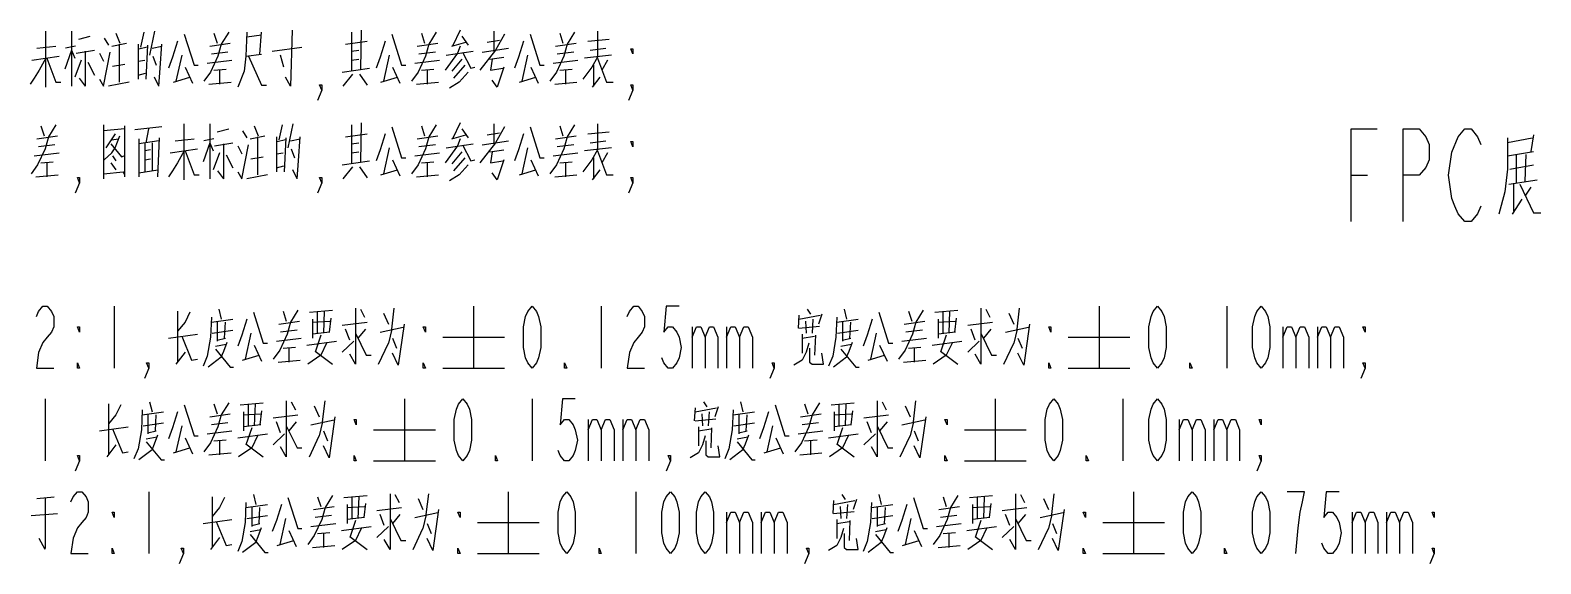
# Model space of a CAD drawing. Header units: millimetres. Extents: x 0 to 210, y 0 to 297.
# Drawn here: x 48.85 to 97.77, y 78.99 to 96.26 of the extents above; entities that cross this region are included whole.
import ezdxf

# ---------------------------------------------------------------- set-up
doc = ezdxf.new("R2010")
doc.units = ezdxf.units.MM
doc.header["$LTSCALE"] = 19.36
doc.layers.get('0').update_dxf_attribs({"linetype": 'CONTINUOUS'})

msp = doc.modelspace()

# ---------------------------------------------------------------- linework, layer by layer
at = {"color": 2}
for p, q in [((49.357, 94.416), (49.357, 96.223)), ((50.183, 96.223), (50.183, 94.449)), ((50.423, 95.965), (50.797, 96.062)), ((51.25, 95.997), (51.383, 95.771)), ((51.623, 96.158), (51.757, 95.836)), ((52.53, 96.191), (52.423, 95.707)), ((52.877, 96.223), (52.717, 95.449)), ((54.797, 96.158), (54.903, 95.836)), ((56.343, 96.094), (55.863, 96.029)), ((56.29, 95.481), (56.343, 96.191)), ((59.063, 95.804), (59.757, 95.9)), ((59.25, 96.191), (59.25, 94.965)), ((59.57, 96.255), (59.543, 94.997)), ((61.517, 96.158), (61.623, 95.836)), ((62.77, 96.255), (62.53, 95.739)), ((62.823, 96.062), (63.037, 95.771)), ((63.65, 95.868), (64.05, 95.933)), ((63.863, 96.223), (63.863, 95.578)), ((65.997, 96.158), (66.103, 95.836)), ((66.903, 95.9), (67.597, 95.965)), ((67.223, 96.223), (67.223, 95.416)), ((48.903, 95.287), (49.783, 95.416)), ((49.063, 95.674), (49.677, 95.739)), ((50.183, 95.61), (49.97, 94.997)), ((50.317, 95.739), (49.997, 95.674)), ((50.183, 95.61), (50.29, 95.352)), ((50.343, 95.513), (50.93, 95.61)), ((50.637, 94.449), (50.637, 95.578)), ((51.09, 95.513), (51.223, 95.255)), ((51.49, 95.739), (51.97, 95.836)), ((51.73, 95.804), (51.73, 94.578)), ((52.343, 95.804), (52.343, 94.674)), ((52.637, 95.707), (52.37, 95.642)), ((52.61, 94.674), (52.663, 95.771)), ((52.797, 95.674), (53.117, 95.739)), ((52.823, 95.416), (52.93, 95.126)), ((53.757, 95.449), (53.57, 94.61)), ((54.663, 95.739), (55.33, 95.836)), ((55.25, 95.545), (54.717, 95.481)), ((55.837, 95.416), (56.343, 95.481)), ((56.69, 95.578), (57.65, 95.707)), ((57.063, 95.062), (56.957, 95.449)), ((59.25, 95.578), (59.49, 95.61)), ((60.477, 95.449), (60.29, 94.61)), ((61.383, 95.739), (62.05, 95.836)), ((61.97, 95.545), (61.437, 95.481)), ((62.317, 95.449), (63.197, 95.578)), ((62.503, 95.739), (62.957, 95.868)), ((63.49, 95.545), (64.343, 95.674)), ((64.957, 95.449), (64.77, 94.61)), ((65.863, 95.739), (66.53, 95.836)), ((66.45, 95.545), (65.917, 95.481)), ((67.677, 95.449), (66.797, 95.352)), ((66.983, 95.61), (67.49, 95.674)), ((50.503, 95.287), (50.29, 94.739)), ((50.717, 95.223), (50.93, 94.804)), ((51.517, 95.094), (51.917, 95.158)), ((52.343, 95.255), (52.557, 95.287)), ((53.863, 95.062), (54.103, 94.545)), ((54.583, 95.191), (55.383, 95.287)), ((54.797, 94.965), (55.197, 94.997)), ((54.983, 94.965), (54.983, 94.513)), ((58.957, 94.9), (59.837, 95.029)), ((59.25, 95.287), (59.49, 95.32)), ((60.583, 95.062), (60.823, 94.545)), ((61.303, 95.191), (62.103, 95.287)), ((61.517, 94.965), (61.917, 94.997)), ((61.703, 94.965), (61.703, 94.513)), ((62.823, 95.32), (62.503, 94.933)), ((62.93, 95.126), (62.557, 94.707)), ((63.73, 95.32), (64.183, 95.384)), ((65.063, 95.062), (65.303, 94.545)), ((65.783, 95.191), (66.583, 95.287)), ((65.997, 94.965), (66.397, 94.997)), ((66.183, 94.965), (66.183, 94.513)), ((67.09, 95.126), (67.09, 94.449)), ((67.543, 95.287), (67.357, 94.965)), ((50.637, 94.449), (50.45, 94.707)), ((52.05, 94.578), (51.383, 94.449)), ((52.343, 94.804), (52.583, 94.868)), ((53.01, 94.449), (52.877, 94.739)), ((53.49, 94.578), (54.023, 94.739)), ((54.637, 94.513), (55.357, 94.578)), ((58.983, 94.449), (59.303, 94.836)), ((59.517, 94.836), (59.757, 94.481)), ((60.21, 94.578), (60.743, 94.739)), ((61.357, 94.513), (62.077, 94.578)), ((64.69, 94.578), (65.223, 94.739)), ((65.837, 94.513), (66.557, 94.578)), ((67.063, 94.416), (67.303, 94.739)), ((49.197, 93.158), (49.303, 92.836)), ((51.223, 93.191), (51.223, 91.449)), ((51.223, 93.158), (51.223, 91.545)), ((51.917, 93.062), (51.223, 92.997)), ((51.917, 91.578), (51.917, 93.158)), ((53.117, 93.126), (52.237, 93.029)), ((52.61, 92.61), (52.69, 93.062)), ((53.837, 91.416), (53.837, 93.223)), ((54.663, 93.223), (54.663, 91.449)), ((54.903, 92.965), (55.277, 93.062)), ((55.73, 92.997), (55.863, 92.771)), ((56.103, 93.158), (56.237, 92.836)), ((57.01, 93.191), (56.903, 92.707)), ((57.357, 93.223), (57.197, 92.449)), ((59.25, 93.191), (59.25, 91.965)), ((59.57, 93.255), (59.543, 91.997)), ((61.517, 93.158), (61.623, 92.836)), ((62.77, 93.255), (62.53, 92.739)), ((62.823, 93.062), (63.037, 92.771)), ((63.863, 93.223), (63.863, 92.578)), ((65.997, 93.158), (66.103, 92.836)), ((66.903, 92.9), (67.597, 92.965)), ((67.223, 93.223), (67.223, 92.416)), ((49.063, 92.739), (49.73, 92.836)), ((49.65, 92.545), (49.117, 92.481)), ((51.597, 92.9), (51.303, 92.449)), ((51.49, 92.707), (51.703, 92.739)), ((52.37, 92.739), (52.37, 91.513)), ((53.01, 92.674), (52.37, 92.578)), ((52.557, 92.61), (52.557, 91.674)), ((52.797, 92.61), (52.797, 91.707)), ((52.983, 91.513), (53.037, 92.771)), ((53.543, 92.674), (54.157, 92.739)), ((54.663, 92.61), (54.45, 91.997)), ((54.797, 92.739), (54.477, 92.674)), ((54.663, 92.61), (54.77, 92.352)), ((54.823, 92.513), (55.41, 92.61)), ((55.117, 91.449), (55.117, 92.578)), ((55.57, 92.513), (55.703, 92.255)), ((55.97, 92.739), (56.45, 92.836)), ((56.21, 92.804), (56.21, 91.578)), ((56.823, 92.804), (56.823, 91.674)), ((57.117, 92.707), (56.85, 92.642)), ((57.09, 91.674), (57.143, 92.771)), ((57.277, 92.674), (57.597, 92.739)), ((59.063, 92.804), (59.757, 92.9)), ((59.25, 92.578), (59.49, 92.61)), ((61.383, 92.739), (62.05, 92.836)), ((61.97, 92.545), (61.437, 92.481)), ((62.317, 92.449), (63.197, 92.578)), ((62.503, 92.739), (62.957, 92.868)), ((63.49, 92.545), (64.343, 92.674)), ((63.65, 92.868), (64.05, 92.933)), ((65.863, 92.739), (66.53, 92.836)), ((66.45, 92.545), (65.917, 92.481)), ((66.983, 92.61), (67.49, 92.674)), ((96.689, 92.624), (97.489, 92.769)), ((97.529, 92.866), (97.449, 92.333)), ((48.983, 92.191), (49.783, 92.287)), ((49.197, 91.965), (49.597, 91.997)), ((51.25, 92.062), (51.49, 92.287)), ((51.517, 92.191), (51.623, 92.029)), ((52.743, 92.384), (52.557, 92.352)), ((52.557, 92.062), (52.743, 92.094)), ((53.383, 92.287), (54.263, 92.416)), ((54.983, 92.287), (54.77, 91.739)), ((55.197, 92.223), (55.41, 91.804)), ((55.997, 92.094), (56.397, 92.158)), ((56.823, 92.255), (57.037, 92.287)), ((57.303, 92.416), (57.41, 92.126)), ((58.957, 91.9), (59.837, 92.029)), ((59.25, 92.287), (59.49, 92.32)), ((60.477, 92.449), (60.29, 91.61)), ((60.583, 92.062), (60.823, 91.545)), ((61.303, 92.191), (62.103, 92.287)), ((61.517, 91.965), (61.917, 91.997)), ((62.823, 92.32), (62.503, 91.933)), ((62.93, 92.126), (62.557, 91.707)), ((63.73, 92.32), (64.183, 92.384)), ((64.957, 92.449), (64.77, 91.61)), ((65.063, 92.062), (65.303, 91.545)), ((65.783, 92.191), (66.583, 92.287)), ((65.997, 91.965), (66.397, 91.997)), ((67.677, 92.449), (66.797, 92.352)), ((67.09, 92.126), (67.09, 91.449)), ((67.543, 92.287), (67.357, 91.965)), ((96.689, 92.188), (97.529, 92.333)), ((96.969, 92.236), (96.969, 91.317)), ((97.289, 92.236), (97.249, 91.366)), ((49.037, 91.513), (49.757, 91.578)), ((49.383, 91.965), (49.383, 91.513)), ((51.223, 91.61), (51.863, 91.674)), ((51.463, 91.965), (51.623, 91.739)), ((52.37, 91.642), (52.983, 91.739)), ((55.117, 91.449), (54.93, 91.707)), ((56.53, 91.578), (55.863, 91.449)), ((56.823, 91.804), (57.063, 91.868)), ((57.49, 91.449), (57.357, 91.739)), ((58.983, 91.449), (59.303, 91.836)), ((59.517, 91.836), (59.757, 91.481)), ((60.21, 91.578), (60.743, 91.739)), ((61.357, 91.513), (62.077, 91.578)), ((61.703, 91.965), (61.703, 91.513)), ((64.69, 91.578), (65.223, 91.739)), ((65.837, 91.513), (66.557, 91.578)), ((66.183, 91.965), (66.183, 91.513)), ((67.063, 91.416), (67.303, 91.739)), ((91.629, 91.559), (92.154, 91.559)), ((96.769, 91.753), (97.529, 91.898)), ((96.729, 91.269), (97.649, 91.414)), ((96.889, 91.269), (96.889, 90.398)), ((97.089, 91.269), (97.529, 90.349)), ((97.449, 91.172), (97.249, 90.882)), ((96.849, 90.301), (97.169, 90.785)), ((97.529, 90.349), (97.769, 90.349)), ((51.57, 87.32), (51.57, 85.32)), ((53.623, 87.158), (53.623, 85.513)), ((54.957, 87.223), (55.037, 86.9)), ((57.037, 87.158), (57.143, 86.836)), ((57.89, 87.126), (58.637, 87.191)), ((58.157, 86.449), (58.157, 87.126)), ((58.37, 87.158), (58.343, 86.449)), ((59.543, 87.223), (59.677, 86.965)), ((60.29, 87.094), (60.45, 86.739)), ((60.557, 86.578), (60.637, 87.255)), ((63.21, 87.32), (63.21, 85.32)), ((67.343, 87.32), (67.343, 85.32)), ((74.01, 87.223), (74.117, 87.062)), ((75.21, 87.223), (75.29, 86.9)), ((77.29, 87.158), (77.397, 86.836)), ((78.143, 87.126), (78.89, 87.191)), ((78.41, 86.449), (78.41, 87.126)), ((78.623, 87.158), (78.597, 86.449)), ((79.797, 87.223), (79.93, 86.965)), ((80.543, 87.094), (80.703, 86.739)), ((80.81, 86.578), (80.89, 87.255)), ((83.463, 87.32), (83.463, 85.32)), ((87.597, 87.32), (87.597, 85.32)), ((54.717, 86.804), (55.41, 86.9)), ((54.903, 86.804), (54.903, 86.191)), ((55.143, 86.287), (55.17, 86.804)), ((56.903, 86.739), (57.57, 86.836)), ((57.997, 86.9), (57.997, 86.287)), ((57.997, 86.804), (58.557, 86.836)), ((58.583, 86.933), (58.53, 86.481)), ((58.957, 86.707), (59.757, 86.804)), ((60.183, 86.481), (60.93, 86.642)), ((70.283, 86.653), (70.283, 85.32)), ((71.403, 86.653), (71.403, 85.32)), ((73.743, 87.029), (73.717, 86.61)), ((73.743, 86.9), (74.437, 87.029)), ((73.743, 86.61), (74.41, 86.674)), ((73.957, 86.836), (73.983, 86.449)), ((74.197, 86.9), (74.17, 86.449)), ((74.49, 87.062), (74.383, 86.739)), ((74.97, 86.804), (75.663, 86.9)), ((75.157, 86.804), (75.157, 86.191)), ((75.397, 86.287), (75.423, 86.804)), ((77.157, 86.739), (77.823, 86.836)), ((78.25, 86.9), (78.25, 86.287)), ((78.25, 86.804), (78.81, 86.836)), ((78.837, 86.933), (78.783, 86.481)), ((79.21, 86.707), (80.01, 86.804)), ((80.437, 86.481), (81.183, 86.642)), ((89.417, 86.653), (89.417, 85.32)), ((90.537, 86.653), (90.537, 85.32)), ((53.33, 86.287), (54.263, 86.416)), ((54.743, 86.449), (55.41, 86.545)), ((54.903, 86.223), (55.17, 86.287)), ((55.997, 86.449), (55.81, 85.61)), ((56.823, 86.191), (57.623, 86.287)), ((57.49, 86.545), (56.957, 86.481)), ((57.81, 86.062), (58.77, 86.191)), ((58.557, 86.481), (57.997, 86.416)), ((58.263, 86.384), (58.077, 85.836)), ((58.957, 85.836), (59.33, 86.191)), ((59.197, 86.223), (59.063, 86.578)), ((59.703, 86.578), (59.463, 86.287)), ((60.13, 85.449), (60.45, 86.126)), ((60.557, 86.578), (60.45, 86.126)), ((60.583, 86.287), (60.717, 85.965)), ((62.21, 86.32), (64.21, 86.32)), ((73.85, 86.416), (73.85, 85.804)), ((73.85, 86.287), (74.25, 86.352)), ((74.277, 86.384), (74.25, 85.739)), ((74.997, 86.449), (75.663, 86.545)), ((75.157, 86.223), (75.423, 86.287)), ((76.25, 86.449), (76.063, 85.61)), ((77.077, 86.191), (77.877, 86.287)), ((77.743, 86.545), (77.21, 86.481)), ((78.063, 86.062), (79.023, 86.191)), ((78.81, 86.481), (78.25, 86.416)), ((78.517, 86.384), (78.33, 85.836)), ((79.21, 85.836), (79.583, 86.191)), ((79.45, 86.223), (79.317, 86.578)), ((79.957, 86.578), (79.717, 86.287)), ((80.383, 85.449), (80.703, 86.126)), ((80.81, 86.578), (80.703, 86.126)), ((80.837, 86.287), (80.97, 85.965)), ((82.463, 86.32), (84.463, 86.32)), ((53.863, 85.836), (53.57, 85.449)), ((55.037, 85.674), (54.61, 85.352)), ((54.85, 86.029), (55.197, 86.094)), ((55.73, 85.578), (56.263, 85.739)), ((56.103, 86.062), (56.343, 85.545)), ((57.037, 85.965), (57.437, 85.997)), ((57.223, 85.965), (57.223, 85.513)), ((58.077, 85.868), (58.637, 85.449)), ((75.29, 85.674), (74.863, 85.352)), ((75.103, 86.029), (75.45, 86.094)), ((75.983, 85.578), (76.517, 85.739)), ((76.357, 86.062), (76.597, 85.545)), ((77.29, 85.965), (77.69, 85.997)), ((77.477, 85.965), (77.477, 85.513)), ((78.33, 85.868), (78.89, 85.449)), ((56.877, 85.513), (57.597, 85.578)), ((62.21, 85.32), (64.21, 85.32)), ((77.13, 85.513), (77.85, 85.578)), ((82.463, 85.32), (84.463, 85.32)), ((49.33, 84.32), (49.33, 82.32)), ((51.383, 84.158), (51.383, 82.513)), ((52.717, 84.223), (52.797, 83.9)), ((54.797, 84.158), (54.903, 83.836)), ((55.65, 84.126), (56.397, 84.191)), ((56.13, 84.158), (56.103, 83.449)), ((57.303, 84.223), (57.437, 83.965)), ((58.317, 83.578), (58.397, 84.255)), ((60.97, 84.32), (60.97, 82.32)), ((65.103, 84.32), (65.103, 82.32)), ((70.65, 84.223), (70.757, 84.062)), ((71.85, 84.223), (71.93, 83.9)), ((73.93, 84.158), (74.037, 83.836)), ((74.783, 84.126), (75.53, 84.191)), ((75.263, 84.158), (75.237, 83.449)), ((76.437, 84.223), (76.57, 83.965)), ((77.45, 83.578), (77.53, 84.255)), ((80.103, 84.32), (80.103, 82.32)), ((84.237, 84.32), (84.237, 82.32)), ((52.477, 83.804), (53.17, 83.9)), ((52.663, 83.804), (52.663, 83.191)), ((52.903, 83.287), (52.93, 83.804)), ((54.663, 83.739), (55.33, 83.836)), ((55.757, 83.9), (55.757, 83.287)), ((55.757, 83.804), (56.317, 83.836)), ((55.917, 83.449), (55.917, 84.126)), ((56.343, 83.933), (56.29, 83.481)), ((56.717, 83.707), (57.517, 83.804)), ((58.05, 84.094), (58.21, 83.739)), ((66.923, 83.653), (66.923, 82.32)), ((68.043, 83.653), (68.043, 82.32)), ((70.383, 84.029), (70.357, 83.61)), ((70.383, 83.9), (71.077, 84.029)), ((70.383, 83.61), (71.05, 83.674)), ((70.597, 83.836), (70.623, 83.449)), ((70.837, 83.9), (70.81, 83.449)), ((71.13, 84.062), (71.023, 83.739)), ((71.61, 83.804), (72.303, 83.9)), ((71.797, 83.804), (71.797, 83.191)), ((72.037, 83.287), (72.063, 83.804)), ((73.797, 83.739), (74.463, 83.836)), ((74.89, 83.9), (74.89, 83.287)), ((74.89, 83.804), (75.45, 83.836)), ((75.05, 83.449), (75.05, 84.126)), ((75.477, 83.933), (75.423, 83.481)), ((75.85, 83.707), (76.65, 83.804)), ((77.183, 84.094), (77.343, 83.739)), ((86.057, 83.653), (86.057, 82.32)), ((87.177, 83.653), (87.177, 82.32)), ((51.09, 83.287), (52.023, 83.416)), ((52.503, 83.449), (53.17, 83.545)), ((52.663, 83.223), (52.93, 83.287)), ((53.757, 83.449), (53.57, 82.61)), ((54.583, 83.191), (55.383, 83.287)), ((55.25, 83.545), (54.717, 83.481)), ((55.57, 83.062), (56.53, 83.191)), ((56.317, 83.481), (55.757, 83.416)), ((56.023, 83.384), (55.837, 82.836)), ((56.717, 82.836), (57.09, 83.191)), ((56.957, 83.223), (56.823, 83.578)), ((57.463, 83.578), (57.223, 83.287)), ((57.943, 83.481), (58.69, 83.642)), ((58.317, 83.578), (58.21, 83.126)), ((58.343, 83.287), (58.477, 82.965)), ((59.97, 83.32), (61.97, 83.32)), ((70.49, 83.416), (70.49, 82.804)), ((70.49, 83.287), (70.89, 83.352)), ((70.917, 83.384), (70.89, 82.739)), ((71.637, 83.449), (72.303, 83.545)), ((71.797, 83.223), (72.063, 83.287)), ((72.89, 83.449), (72.703, 82.61)), ((73.717, 83.191), (74.517, 83.287)), ((74.383, 83.545), (73.85, 83.481)), ((74.703, 83.062), (75.663, 83.191)), ((75.45, 83.481), (74.89, 83.416)), ((75.157, 83.384), (74.97, 82.836)), ((75.85, 82.836), (76.223, 83.191)), ((76.09, 83.223), (75.957, 83.578)), ((76.597, 83.578), (76.357, 83.287)), ((77.077, 83.481), (77.823, 83.642)), ((77.45, 83.578), (77.343, 83.126)), ((77.477, 83.287), (77.61, 82.965)), ((79.103, 83.32), (81.103, 83.32)), ((51.623, 82.836), (51.33, 82.449)), ((52.797, 82.674), (52.37, 82.352)), ((52.61, 83.029), (52.957, 83.094)), ((53.49, 82.578), (54.023, 82.739)), ((53.863, 83.062), (54.103, 82.545)), ((54.797, 82.965), (55.197, 82.997)), ((54.983, 82.965), (54.983, 82.513)), ((55.837, 82.868), (56.397, 82.449)), ((57.89, 82.449), (58.21, 83.126)), ((71.93, 82.674), (71.503, 82.352)), ((71.743, 83.029), (72.09, 83.094)), ((72.623, 82.578), (73.157, 82.739)), ((72.997, 83.062), (73.237, 82.545)), ((73.93, 82.965), (74.33, 82.997)), ((74.117, 82.965), (74.117, 82.513)), ((74.97, 82.868), (75.53, 82.449)), ((77.023, 82.449), (77.343, 83.126)), ((54.637, 82.513), (55.357, 82.578)), ((59.97, 82.32), (61.97, 82.32)), ((73.77, 82.513), (74.49, 82.578)), ((79.103, 82.32), (81.103, 82.32)), ((52.69, 81.32), (52.69, 79.32)), ((56.077, 81.223), (56.157, 80.9)), ((60.663, 81.223), (60.797, 80.965)), ((61.677, 80.578), (61.757, 81.255)), ((64.33, 81.32), (64.33, 79.32)), ((68.463, 81.32), (68.463, 79.32)), ((75.13, 81.223), (75.237, 81.062)), ((76.33, 81.223), (76.41, 80.9)), ((80.917, 81.223), (81.05, 80.965)), ((81.93, 80.578), (82.01, 81.255)), ((84.583, 81.32), (84.583, 79.32)), ((49.063, 81.094), (49.623, 81.158)), ((49.33, 81.126), (49.33, 79.481)), ((54.743, 81.158), (54.743, 79.513)), ((55.837, 80.804), (56.53, 80.9)), ((56.023, 80.804), (56.023, 80.191)), ((56.263, 80.287), (56.29, 80.804)), ((58.023, 80.739), (58.69, 80.836)), ((58.157, 81.158), (58.263, 80.836)), ((59.01, 81.126), (59.757, 81.191)), ((59.117, 80.9), (59.117, 80.287)), ((59.117, 80.804), (59.677, 80.836)), ((59.277, 80.449), (59.277, 81.126)), ((59.49, 81.158), (59.463, 80.449)), ((59.703, 80.933), (59.65, 80.481)), ((60.077, 80.707), (60.877, 80.804)), ((61.41, 81.094), (61.57, 80.739)), ((74.863, 81.029), (74.837, 80.61)), ((74.863, 80.9), (75.557, 81.029)), ((75.077, 80.836), (75.103, 80.449)), ((75.317, 80.9), (75.29, 80.449)), ((75.61, 81.062), (75.503, 80.739)), ((76.09, 80.804), (76.783, 80.9)), ((76.277, 80.804), (76.277, 80.191)), ((76.517, 80.287), (76.543, 80.804)), ((78.277, 80.739), (78.943, 80.836)), ((78.41, 81.158), (78.517, 80.836)), ((79.263, 81.126), (80.01, 81.191)), ((79.37, 80.9), (79.37, 80.287)), ((79.37, 80.804), (79.93, 80.836)), ((79.53, 80.449), (79.53, 81.126)), ((79.743, 81.158), (79.717, 80.449)), ((79.957, 80.933), (79.903, 80.481)), ((80.33, 80.707), (81.13, 80.804)), ((81.663, 81.094), (81.823, 80.739)), ((48.877, 80.545), (49.73, 80.61)), ((54.45, 80.287), (55.383, 80.416)), ((55.863, 80.449), (56.53, 80.545)), ((56.023, 80.223), (56.29, 80.287)), ((57.117, 80.449), (56.93, 79.61)), ((57.943, 80.191), (58.743, 80.287)), ((58.61, 80.545), (58.077, 80.481)), ((59.677, 80.481), (59.117, 80.416)), ((59.383, 80.384), (59.197, 79.836)), ((60.317, 80.223), (60.183, 80.578)), ((60.823, 80.578), (60.583, 80.287)), ((61.303, 80.481), (62.05, 80.642)), ((61.677, 80.578), (61.57, 80.126)), ((61.703, 80.287), (61.837, 79.965)), ((63.33, 80.32), (65.33, 80.32)), ((71.403, 80.653), (71.403, 79.32)), ((72.523, 80.653), (72.523, 79.32)), ((74.863, 80.61), (75.53, 80.674)), ((74.97, 80.416), (74.97, 79.804)), ((74.97, 80.287), (75.37, 80.352)), ((75.397, 80.384), (75.37, 79.739)), ((76.117, 80.449), (76.783, 80.545)), ((76.277, 80.223), (76.543, 80.287)), ((77.37, 80.449), (77.183, 79.61)), ((78.197, 80.191), (78.997, 80.287)), ((78.863, 80.545), (78.33, 80.481)), ((79.93, 80.481), (79.37, 80.416)), ((79.637, 80.384), (79.45, 79.836)), ((80.57, 80.223), (80.437, 80.578)), ((81.077, 80.578), (80.837, 80.287)), ((81.557, 80.481), (82.303, 80.642)), ((81.93, 80.578), (81.823, 80.126)), ((81.957, 80.287), (82.09, 79.965)), ((83.583, 80.32), (85.583, 80.32)), ((91.657, 80.653), (91.657, 79.32)), ((92.777, 80.653), (92.777, 79.32)), ((49.33, 79.449), (49.143, 79.804)), ((54.983, 79.836), (54.69, 79.449)), ((55.97, 80.029), (56.317, 80.094)), ((56.85, 79.578), (57.383, 79.739)), ((57.223, 80.062), (57.463, 79.545)), ((58.157, 79.965), (58.557, 79.997)), ((58.343, 79.965), (58.343, 79.513)), ((58.93, 80.062), (59.89, 80.191)), ((59.197, 79.868), (59.757, 79.449)), ((60.077, 79.836), (60.45, 80.191)), ((61.25, 79.449), (61.57, 80.126)), ((76.223, 80.029), (76.57, 80.094)), ((77.103, 79.578), (77.637, 79.739)), ((77.477, 80.062), (77.717, 79.545)), ((78.41, 79.965), (78.81, 79.997)), ((78.597, 79.965), (78.597, 79.513)), ((79.183, 80.062), (80.143, 80.191)), ((79.45, 79.868), (80.01, 79.449)), ((80.33, 79.836), (80.703, 80.191)), ((81.503, 79.449), (81.823, 80.126)), ((56.157, 79.674), (55.73, 79.352)), ((57.997, 79.513), (58.717, 79.578)), ((63.33, 79.32), (65.33, 79.32)), ((76.41, 79.674), (75.983, 79.352)), ((78.25, 79.513), (78.97, 79.578)), ((83.583, 79.32), (85.583, 79.32))]:
    msp.add_line(p, q, dxfattribs=at)
for points in [[(53.623, 95.9), (53.463, 95.384), (53.33, 95.029)], [(53.837, 96.126), (54.157, 95.126), (54.29, 95.126)], [(55.277, 96.191), (55.037, 95.804), (54.93, 95.416), (54.69, 94.9), (54.477, 94.61)], [(55.863, 96.191), (55.837, 95.416), (55.783, 94.933), (55.57, 94.416)], [(57.33, 96.255), (57.277, 94.449), (57.117, 94.739)], [(60.343, 95.9), (60.183, 95.384), (60.05, 95.029)], [(60.557, 96.126), (60.877, 95.126), (61.01, 95.126)], [(61.997, 96.191), (61.757, 95.804), (61.65, 95.416), (61.41, 94.9), (61.197, 94.61)], [(64.21, 96.126), (63.917, 95.61), (63.41, 94.965)], [(64.823, 95.9), (64.663, 95.384), (64.53, 95.029)], [(65.037, 96.126), (65.357, 95.126), (65.49, 95.126)], [(66.477, 96.191), (66.237, 95.804), (66.13, 95.416), (65.89, 94.9), (65.677, 94.61)], [(51.09, 94.674), (51.223, 94.449), (51.437, 95.545)], [(53.01, 94.449), (53.063, 95.029), (53.117, 95.804)], [(55.917, 95.416), (56.343, 94.481), (56.503, 94.481)], [(62.77, 95.739), (62.69, 95.513), (62.29, 94.965)], [(62.85, 95.545), (63.117, 95.029), (63.25, 95.062)], [(68.37, 95.653), (68.37, 95.486), (68.3, 95.653), (68.37, 95.653)], [(49.357, 95.352), (49.143, 94.965), (48.983, 94.707), (48.85, 94.513)], [(49.383, 95.352), (49.677, 94.578), (49.837, 94.578)], [(63.81, 95.32), (63.757, 94.965), (64.157, 95.029)], [(64.183, 95.062), (63.97, 94.416), (63.81, 94.642)], [(67.223, 95.384), (67.037, 95.062), (66.743, 94.674)], [(67.223, 95.352), (67.517, 94.578), (67.73, 94.578)], [(58.29, 94.32), (58.22, 94.486), (58.29, 94.486), (58.29, 94.32), (58.15, 93.986)], [(63.037, 94.9), (62.743, 94.578), (62.423, 94.384)], [(68.37, 94.32), (68.3, 94.486), (68.37, 94.486), (68.37, 94.32), (68.23, 93.986)], [(49.677, 93.191), (49.437, 92.804), (49.33, 92.416), (49.09, 91.9), (48.877, 91.61)], [(60.557, 93.126), (60.877, 92.126), (61.01, 92.126)], [(61.997, 93.191), (61.757, 92.804), (61.65, 92.416), (61.41, 91.9), (61.197, 91.61)], [(64.21, 93.126), (63.917, 92.61), (63.41, 91.965)], [(65.037, 93.126), (65.357, 92.126), (65.49, 92.126)], [(66.477, 93.191), (66.237, 92.804), (66.13, 92.416), (65.89, 91.9), (65.677, 91.61)], [(91.629, 90.059), (91.629, 93.059), (92.469, 93.059)], [(93.309, 90.059), (93.309, 93.059), (93.834, 93.059), (94.044, 92.809), (94.149, 92.559), (94.149, 92.059), (94.044, 91.809), (93.834, 91.559), (93.309, 91.559)], [(95.094, 92.809), (95.304, 93.059), (95.514, 93.059), (95.724, 92.809), (95.829, 92.559)], [(51.463, 92.578), (51.81, 92.158), (51.89, 92.191)], [(51.49, 92.287), (51.597, 92.449), (51.757, 92.836)], [(55.57, 91.674), (55.703, 91.449), (55.917, 92.545)], [(57.49, 91.449), (57.543, 92.029), (57.597, 92.804)], [(60.343, 92.9), (60.183, 92.384), (60.05, 92.029)], [(62.77, 92.739), (62.69, 92.513), (62.29, 91.965)], [(62.85, 92.545), (63.117, 92.029), (63.25, 92.062)], [(64.823, 92.9), (64.663, 92.384), (64.53, 92.029)], [(68.37, 92.653), (68.37, 92.486), (68.3, 92.653), (68.37, 92.653)], [(95.829, 90.559), (95.724, 90.309), (95.514, 90.059), (95.304, 90.059), (95.094, 90.309), (94.989, 90.559), (94.884, 90.809), (94.779, 91.559), (94.884, 92.309), (95.094, 92.809)], [(96.689, 92.769), (96.689, 91.753), (96.609, 91.027), (96.409, 90.301)], [(53.837, 92.352), (53.623, 91.965), (53.463, 91.707), (53.33, 91.513)], [(53.863, 92.352), (54.157, 91.578), (54.317, 91.578)], [(63.81, 92.32), (63.757, 91.965), (64.157, 92.029)], [(64.183, 92.062), (63.97, 91.416), (63.81, 91.642)], [(67.223, 92.384), (67.037, 92.062), (66.743, 91.674)], [(67.223, 92.352), (67.517, 91.578), (67.73, 91.578)], [(50.45, 91.32), (50.38, 91.486), (50.45, 91.486), (50.45, 91.32), (50.31, 90.986)], [(51.917, 91.513), (51.917, 91.578), (51.863, 91.674)], [(58.29, 91.32), (58.22, 91.486), (58.29, 91.486), (58.29, 91.32), (58.15, 90.986)], [(63.037, 91.9), (62.743, 91.578), (62.423, 91.384)], [(68.37, 91.32), (68.3, 91.486), (68.37, 91.486), (68.37, 91.32), (68.23, 90.986)], [(49.05, 86.986), (49.12, 87.153), (49.26, 87.32), (49.4, 87.32), (49.54, 87.153), (49.61, 86.986), (49.61, 86.653), (49.54, 86.486), (49.4, 86.32), (49.26, 86.153), (49.12, 85.82), (49.05, 85.32), (49.61, 85.32)], [(54.023, 87.126), (53.863, 86.804), (53.623, 86.513)], [(56.077, 87.126), (56.397, 86.126), (56.53, 86.126)], [(57.517, 87.191), (57.277, 86.804), (57.17, 86.416), (56.93, 85.9), (56.717, 85.61)], [(59.383, 87.255), (59.383, 85.449), (59.197, 85.771)], [(65.103, 85.32), (64.963, 85.486), (64.893, 85.653), (64.823, 85.986), (64.823, 86.653), (64.893, 86.986), (64.963, 87.153), (65.103, 87.32), (65.243, 87.153), (65.313, 86.986), (65.383, 86.653), (65.383, 85.986), (65.313, 85.653), (65.243, 85.486), (65.103, 85.32)], [(68.183, 86.986), (68.253, 87.153), (68.393, 87.32), (68.533, 87.32), (68.673, 87.153), (68.743, 86.986), (68.743, 86.653), (68.673, 86.486), (68.533, 86.32), (68.393, 86.153), (68.253, 85.82), (68.183, 85.32), (68.743, 85.32)], [(69.863, 87.32), (69.443, 87.32), (69.373, 86.486), (69.513, 86.653), (69.653, 86.653), (69.793, 86.486), (69.863, 86.32), (69.933, 85.986), (69.863, 85.653), (69.793, 85.486), (69.653, 85.32), (69.513, 85.32), (69.373, 85.486), (69.303, 85.653)], [(76.33, 87.126), (76.65, 86.126), (76.783, 86.126)], [(77.77, 87.191), (77.53, 86.804), (77.423, 86.416), (77.183, 85.9), (76.97, 85.61)], [(79.637, 87.255), (79.637, 85.449), (79.45, 85.771)], [(85.357, 85.32), (85.217, 85.486), (85.147, 85.653), (85.077, 85.986), (85.077, 86.653), (85.147, 86.986), (85.217, 87.153), (85.357, 87.32), (85.497, 87.153), (85.567, 86.986), (85.637, 86.653), (85.637, 85.986), (85.567, 85.653), (85.497, 85.486), (85.357, 85.32)], [(88.717, 85.32), (88.577, 85.486), (88.507, 85.653), (88.437, 85.986), (88.437, 86.653), (88.507, 86.986), (88.577, 87.153), (88.717, 87.32), (88.857, 87.153), (88.927, 86.986), (88.997, 86.653), (88.997, 85.986), (88.927, 85.653), (88.857, 85.486), (88.717, 85.32)], [(50.45, 86.653), (50.45, 86.486), (50.38, 86.653), (50.45, 86.653)], [(54.717, 86.965), (54.69, 86.32), (54.583, 85.707), (54.45, 85.384)], [(55.863, 86.9), (55.703, 86.384), (55.57, 86.029)], [(60.957, 86.739), (60.77, 85.416), (60.583, 85.804)], [(61.65, 86.653), (61.65, 86.486), (61.58, 86.653), (61.65, 86.653)], [(70.283, 86.32), (70.423, 86.653), (70.563, 86.653), (70.703, 86.32), (70.703, 85.32)], [(70.703, 86.32), (70.843, 86.653), (70.983, 86.653), (71.123, 86.32), (71.123, 85.32)], [(71.403, 86.32), (71.543, 86.653), (71.683, 86.653), (71.823, 86.32), (71.823, 85.32)], [(71.823, 86.32), (71.963, 86.653), (72.103, 86.653), (72.243, 86.32), (72.243, 85.32)], [(74.97, 86.965), (74.943, 86.32), (74.837, 85.707), (74.703, 85.384)], [(76.117, 86.9), (75.957, 86.384), (75.823, 86.029)], [(81.21, 86.739), (81.023, 85.416), (80.837, 85.804)], [(81.903, 86.653), (81.903, 86.486), (81.833, 86.653), (81.903, 86.653)], [(89.417, 86.32), (89.557, 86.653), (89.697, 86.653), (89.837, 86.32), (89.837, 85.32)], [(89.837, 86.32), (89.977, 86.653), (90.117, 86.653), (90.257, 86.32), (90.257, 85.32)], [(90.537, 86.32), (90.677, 86.653), (90.817, 86.653), (90.957, 86.32), (90.957, 85.32)], [(90.957, 86.32), (91.097, 86.653), (91.237, 86.653), (91.377, 86.32), (91.377, 85.32)], [(92.077, 86.653), (92.077, 86.486), (92.007, 86.653), (92.077, 86.653)], [(53.757, 86.352), (54.077, 85.578), (54.263, 85.61)], [(55.037, 85.674), (55.117, 85.868), (55.223, 86.158)], [(58.45, 86.126), (58.263, 85.739), (57.837, 85.449)], [(59.383, 86.449), (59.73, 85.739), (59.89, 85.739)], [(74.063, 86.126), (73.983, 85.836), (73.85, 85.578), (73.583, 85.416)], [(75.29, 85.674), (75.37, 85.868), (75.477, 86.158)], [(78.703, 86.126), (78.517, 85.739), (78.09, 85.449)], [(79.637, 86.449), (79.983, 85.739), (80.143, 85.739)], [(54.85, 85.933), (55.33, 85.352), (55.437, 85.352)], [(74.09, 85.965), (74.09, 85.513), (74.17, 85.449), (74.543, 85.449), (74.49, 85.804)], [(75.103, 85.933), (75.583, 85.352), (75.69, 85.352)], [(50.45, 85.32), (50.38, 85.32), (50.38, 85.486), (50.45, 85.32)], [(52.69, 85.32), (52.62, 85.486), (52.69, 85.486), (52.69, 85.32), (52.55, 84.986)], [(61.65, 85.32), (61.58, 85.32), (61.58, 85.486), (61.65, 85.32)], [(66.223, 85.32), (66.153, 85.32), (66.153, 85.486), (66.223, 85.32)], [(72.943, 85.32), (72.873, 85.486), (72.943, 85.486), (72.943, 85.32), (72.803, 84.986)], [(81.903, 85.32), (81.833, 85.32), (81.833, 85.486), (81.903, 85.32)], [(86.477, 85.32), (86.407, 85.32), (86.407, 85.486), (86.477, 85.32)], [(92.077, 85.32), (92.007, 85.486), (92.077, 85.486), (92.077, 85.32), (91.937, 84.986)], [(55.277, 84.191), (55.037, 83.804), (54.93, 83.416), (54.69, 82.9), (54.477, 82.61)], [(57.143, 84.255), (57.143, 82.449), (56.957, 82.771)], [(62.863, 82.32), (62.723, 82.486), (62.653, 82.653), (62.583, 82.986), (62.583, 83.653), (62.653, 83.986), (62.723, 84.153), (62.863, 84.32), (63.003, 84.153), (63.073, 83.986), (63.143, 83.653), (63.143, 82.986), (63.073, 82.653), (63.003, 82.486), (62.863, 82.32)], [(66.503, 84.32), (66.083, 84.32), (66.013, 83.486), (66.153, 83.653), (66.293, 83.653), (66.433, 83.486), (66.503, 83.32), (66.573, 82.986), (66.503, 82.653), (66.433, 82.486), (66.293, 82.32), (66.153, 82.32), (66.013, 82.486), (65.943, 82.653)], [(74.41, 84.191), (74.17, 83.804), (74.063, 83.416), (73.823, 82.9), (73.61, 82.61)], [(76.277, 84.255), (76.277, 82.449), (76.09, 82.771)], [(81.997, 82.32), (81.857, 82.486), (81.787, 82.653), (81.717, 82.986), (81.717, 83.653), (81.787, 83.986), (81.857, 84.153), (81.997, 84.32), (82.137, 84.153), (82.207, 83.986), (82.277, 83.653), (82.277, 82.986), (82.207, 82.653), (82.137, 82.486), (81.997, 82.32)], [(85.357, 82.32), (85.217, 82.486), (85.147, 82.653), (85.077, 82.986), (85.077, 83.653), (85.147, 83.986), (85.217, 84.153), (85.357, 84.32), (85.497, 84.153), (85.567, 83.986), (85.637, 83.653), (85.637, 82.986), (85.567, 82.653), (85.497, 82.486), (85.357, 82.32)], [(51.783, 84.126), (51.623, 83.804), (51.383, 83.513)], [(52.477, 83.965), (52.45, 83.32), (52.343, 82.707), (52.21, 82.384)], [(53.623, 83.9), (53.463, 83.384), (53.33, 83.029)], [(53.837, 84.126), (54.157, 83.126), (54.29, 83.126)], [(58.717, 83.739), (58.53, 82.416), (58.343, 82.804)], [(59.41, 83.653), (59.41, 83.486), (59.34, 83.653), (59.41, 83.653)], [(66.923, 83.32), (67.063, 83.653), (67.203, 83.653), (67.343, 83.32), (67.343, 82.32)], [(67.343, 83.32), (67.483, 83.653), (67.623, 83.653), (67.763, 83.32), (67.763, 82.32)], [(68.043, 83.32), (68.183, 83.653), (68.323, 83.653), (68.463, 83.32), (68.463, 82.32)], [(68.463, 83.32), (68.603, 83.653), (68.743, 83.653), (68.883, 83.32), (68.883, 82.32)], [(71.61, 83.965), (71.583, 83.32), (71.477, 82.707), (71.343, 82.384)], [(72.757, 83.9), (72.597, 83.384), (72.463, 83.029)], [(72.97, 84.126), (73.29, 83.126), (73.423, 83.126)], [(77.85, 83.739), (77.663, 82.416), (77.477, 82.804)], [(78.543, 83.653), (78.543, 83.486), (78.473, 83.653), (78.543, 83.653)], [(86.057, 83.32), (86.197, 83.653), (86.337, 83.653), (86.477, 83.32), (86.477, 82.32)], [(86.477, 83.32), (86.617, 83.653), (86.757, 83.653), (86.897, 83.32), (86.897, 82.32)], [(87.177, 83.32), (87.317, 83.653), (87.457, 83.653), (87.597, 83.32), (87.597, 82.32)], [(87.597, 83.32), (87.737, 83.653), (87.877, 83.653), (88.017, 83.32), (88.017, 82.32)], [(88.717, 83.653), (88.717, 83.486), (88.647, 83.653), (88.717, 83.653)], [(51.517, 83.352), (51.837, 82.578), (52.023, 82.61)], [(57.143, 83.449), (57.49, 82.739), (57.65, 82.739)], [(76.277, 83.449), (76.623, 82.739), (76.783, 82.739)], [(52.61, 82.933), (53.09, 82.352), (53.197, 82.352)], [(52.797, 82.674), (52.877, 82.868), (52.983, 83.158)], [(56.21, 83.126), (56.023, 82.739), (55.597, 82.449)], [(70.703, 83.126), (70.623, 82.836), (70.49, 82.578), (70.223, 82.416)], [(70.73, 82.965), (70.73, 82.513), (70.81, 82.449), (71.183, 82.449), (71.13, 82.804)], [(71.743, 82.933), (72.223, 82.352), (72.33, 82.352)], [(71.93, 82.674), (72.01, 82.868), (72.117, 83.158)], [(75.343, 83.126), (75.157, 82.739), (74.73, 82.449)], [(50.45, 82.32), (50.38, 82.486), (50.45, 82.486), (50.45, 82.32), (50.31, 81.986)], [(59.41, 82.32), (59.34, 82.32), (59.34, 82.486), (59.41, 82.32)], [(63.983, 82.32), (63.913, 82.32), (63.913, 82.486), (63.983, 82.32)], [(69.583, 82.32), (69.513, 82.486), (69.583, 82.486), (69.583, 82.32), (69.443, 81.986)], [(78.543, 82.32), (78.473, 82.32), (78.473, 82.486), (78.543, 82.32)], [(83.117, 82.32), (83.047, 82.32), (83.047, 82.486), (83.117, 82.32)], [(88.717, 82.32), (88.647, 82.486), (88.717, 82.486), (88.717, 82.32), (88.577, 81.986)], [(50.17, 80.986), (50.24, 81.153), (50.38, 81.32), (50.52, 81.32), (50.66, 81.153), (50.73, 80.986), (50.73, 80.653), (50.66, 80.486), (50.52, 80.32), (50.38, 80.153), (50.24, 79.82), (50.17, 79.32), (50.73, 79.32)], [(60.503, 81.255), (60.503, 79.449), (60.317, 79.771)], [(66.223, 79.32), (66.083, 79.486), (66.013, 79.653), (65.943, 79.986), (65.943, 80.653), (66.013, 80.986), (66.083, 81.153), (66.223, 81.32), (66.363, 81.153), (66.433, 80.986), (66.503, 80.653), (66.503, 79.986), (66.433, 79.653), (66.363, 79.486), (66.223, 79.32)], [(69.583, 79.32), (69.443, 79.486), (69.373, 79.653), (69.303, 79.986), (69.303, 80.653), (69.373, 80.986), (69.443, 81.153), (69.583, 81.32), (69.723, 81.153), (69.793, 80.986), (69.863, 80.653), (69.863, 79.986), (69.793, 79.653), (69.723, 79.486), (69.583, 79.32)], [(70.703, 79.32), (70.563, 79.486), (70.493, 79.653), (70.423, 79.986), (70.423, 80.653), (70.493, 80.986), (70.563, 81.153), (70.703, 81.32), (70.843, 81.153), (70.913, 80.986), (70.983, 80.653), (70.983, 79.986), (70.913, 79.653), (70.843, 79.486), (70.703, 79.32)], [(80.757, 81.255), (80.757, 79.449), (80.57, 79.771)], [(86.477, 79.32), (86.337, 79.486), (86.267, 79.653), (86.197, 79.986), (86.197, 80.653), (86.267, 80.986), (86.337, 81.153), (86.477, 81.32), (86.617, 81.153), (86.687, 80.986), (86.757, 80.653), (86.757, 79.986), (86.687, 79.653), (86.617, 79.486), (86.477, 79.32)], [(88.717, 79.32), (88.577, 79.486), (88.507, 79.653), (88.437, 79.986), (88.437, 80.653), (88.507, 80.986), (88.577, 81.153), (88.717, 81.32), (88.857, 81.153), (88.927, 80.986), (88.997, 80.653), (88.997, 79.986), (88.927, 79.653), (88.857, 79.486), (88.717, 79.32)], [(89.837, 79.32), (89.907, 80.153), (89.977, 80.653), (90.047, 80.986), (90.117, 81.32), (89.557, 81.32)], [(91.237, 81.32), (90.817, 81.32), (90.747, 80.486), (90.887, 80.653), (91.027, 80.653), (91.167, 80.486), (91.237, 80.32), (91.307, 79.986), (91.237, 79.653), (91.167, 79.486), (91.027, 79.32), (90.887, 79.32), (90.747, 79.486), (90.677, 79.653)], [(55.143, 81.126), (54.983, 80.804), (54.743, 80.513)], [(55.837, 80.965), (55.81, 80.32), (55.703, 79.707), (55.57, 79.384)], [(56.983, 80.9), (56.823, 80.384), (56.69, 80.029)], [(57.197, 81.126), (57.517, 80.126), (57.65, 80.126)], [(58.637, 81.191), (58.397, 80.804), (58.29, 80.416), (58.05, 79.9), (57.837, 79.61)], [(62.077, 80.739), (61.89, 79.416), (61.703, 79.804)], [(76.09, 80.965), (76.063, 80.32), (75.957, 79.707), (75.823, 79.384)], [(77.237, 80.9), (77.077, 80.384), (76.943, 80.029)], [(77.45, 81.126), (77.77, 80.126), (77.903, 80.126)], [(78.89, 81.191), (78.65, 80.804), (78.543, 80.416), (78.303, 79.9), (78.09, 79.61)], [(82.33, 80.739), (82.143, 79.416), (81.957, 79.804)], [(51.57, 80.653), (51.57, 80.486), (51.5, 80.653), (51.57, 80.653)], [(54.877, 80.352), (55.197, 79.578), (55.383, 79.61)], [(60.503, 80.449), (60.85, 79.739), (61.01, 79.739)], [(62.77, 80.653), (62.77, 80.486), (62.7, 80.653), (62.77, 80.653)], [(71.403, 80.32), (71.543, 80.653), (71.683, 80.653), (71.823, 80.32), (71.823, 79.32)], [(71.823, 80.32), (71.963, 80.653), (72.103, 80.653), (72.243, 80.32), (72.243, 79.32)], [(72.523, 80.32), (72.663, 80.653), (72.803, 80.653), (72.943, 80.32), (72.943, 79.32)], [(72.943, 80.32), (73.083, 80.653), (73.223, 80.653), (73.363, 80.32), (73.363, 79.32)], [(80.757, 80.449), (81.103, 79.739), (81.263, 79.739)], [(83.023, 80.653), (83.023, 80.486), (82.953, 80.653), (83.023, 80.653)], [(91.657, 80.32), (91.797, 80.653), (91.937, 80.653), (92.077, 80.32), (92.077, 79.32)], [(92.077, 80.32), (92.217, 80.653), (92.357, 80.653), (92.497, 80.32), (92.497, 79.32)], [(92.777, 80.32), (92.917, 80.653), (93.057, 80.653), (93.197, 80.32), (93.197, 79.32)], [(93.197, 80.32), (93.337, 80.653), (93.477, 80.653), (93.617, 80.32), (93.617, 79.32)], [(94.317, 80.653), (94.317, 80.486), (94.247, 80.653), (94.317, 80.653)], [(55.97, 79.933), (56.45, 79.352), (56.557, 79.352)], [(56.157, 79.674), (56.237, 79.868), (56.343, 80.158)], [(59.57, 80.126), (59.383, 79.739), (58.957, 79.449)], [(75.183, 80.126), (75.103, 79.836), (74.97, 79.578), (74.703, 79.416)], [(75.21, 79.965), (75.21, 79.513), (75.29, 79.449), (75.663, 79.449), (75.61, 79.804)], [(76.223, 79.933), (76.703, 79.352), (76.81, 79.352)], [(76.41, 79.674), (76.49, 79.868), (76.597, 80.158)], [(79.823, 80.126), (79.637, 79.739), (79.21, 79.449)], [(51.57, 79.32), (51.5, 79.32), (51.5, 79.486), (51.57, 79.32)], [(53.81, 79.32), (53.74, 79.486), (53.81, 79.486), (53.81, 79.32), (53.67, 78.986)], [(62.77, 79.32), (62.7, 79.32), (62.7, 79.486), (62.77, 79.32)], [(67.343, 79.32), (67.273, 79.32), (67.273, 79.486), (67.343, 79.32)], [(74.063, 79.32), (73.993, 79.486), (74.063, 79.486), (74.063, 79.32), (73.923, 78.986)], [(83.023, 79.32), (82.953, 79.32), (82.953, 79.486), (83.023, 79.32)], [(87.597, 79.32), (87.527, 79.32), (87.527, 79.486), (87.597, 79.32)], [(94.317, 79.32), (94.247, 79.486), (94.317, 79.486), (94.317, 79.32), (94.177, 78.986)]]:
    msp.add_lwpolyline(points, dxfattribs=at)

doc.saveas('drawing.dxf')
